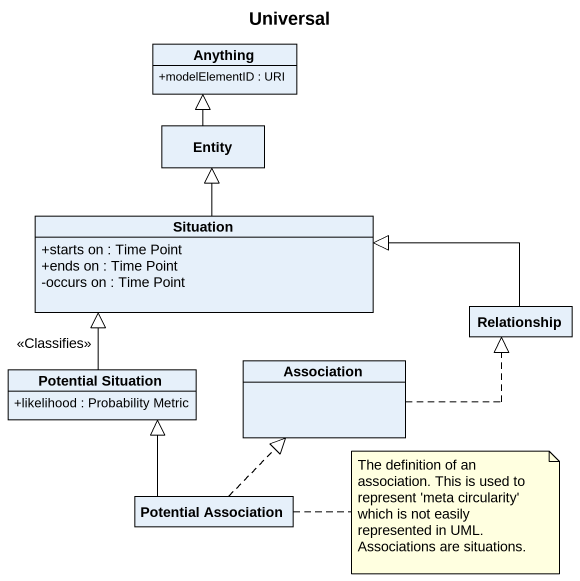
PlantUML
@startuml
title Universal
hide circle
hide empty members
skinparam classAttributeIconSize 0
class Anything {
  +modelElementID : URI
}
class "Entity" as Entity_
class Situation {
  +starts on : Time Point
  +ends on : Time Point
  -occurs on : Time Point
}
class Relationship
class Association
class "Potential Situation" as Potential_Situation {
  +likelihood : Probability Metric
}
class "Potential Association" as Potential_Association
Entity_ -up-|> Anything
Situation -up-|> Entity_
Relationship -left-|> Situation
Association .right.|> Relationship
Potential_Situation -up-|> Situation : <<Classifies>>
Potential_Association .up.|> Association
Potential_Association -up-|> Potential_Situation
note right of Potential_Association : The definition of an association. This is used to represent 'meta circularity' which is not easily represented in UML. Associations are situations.
@enduml
